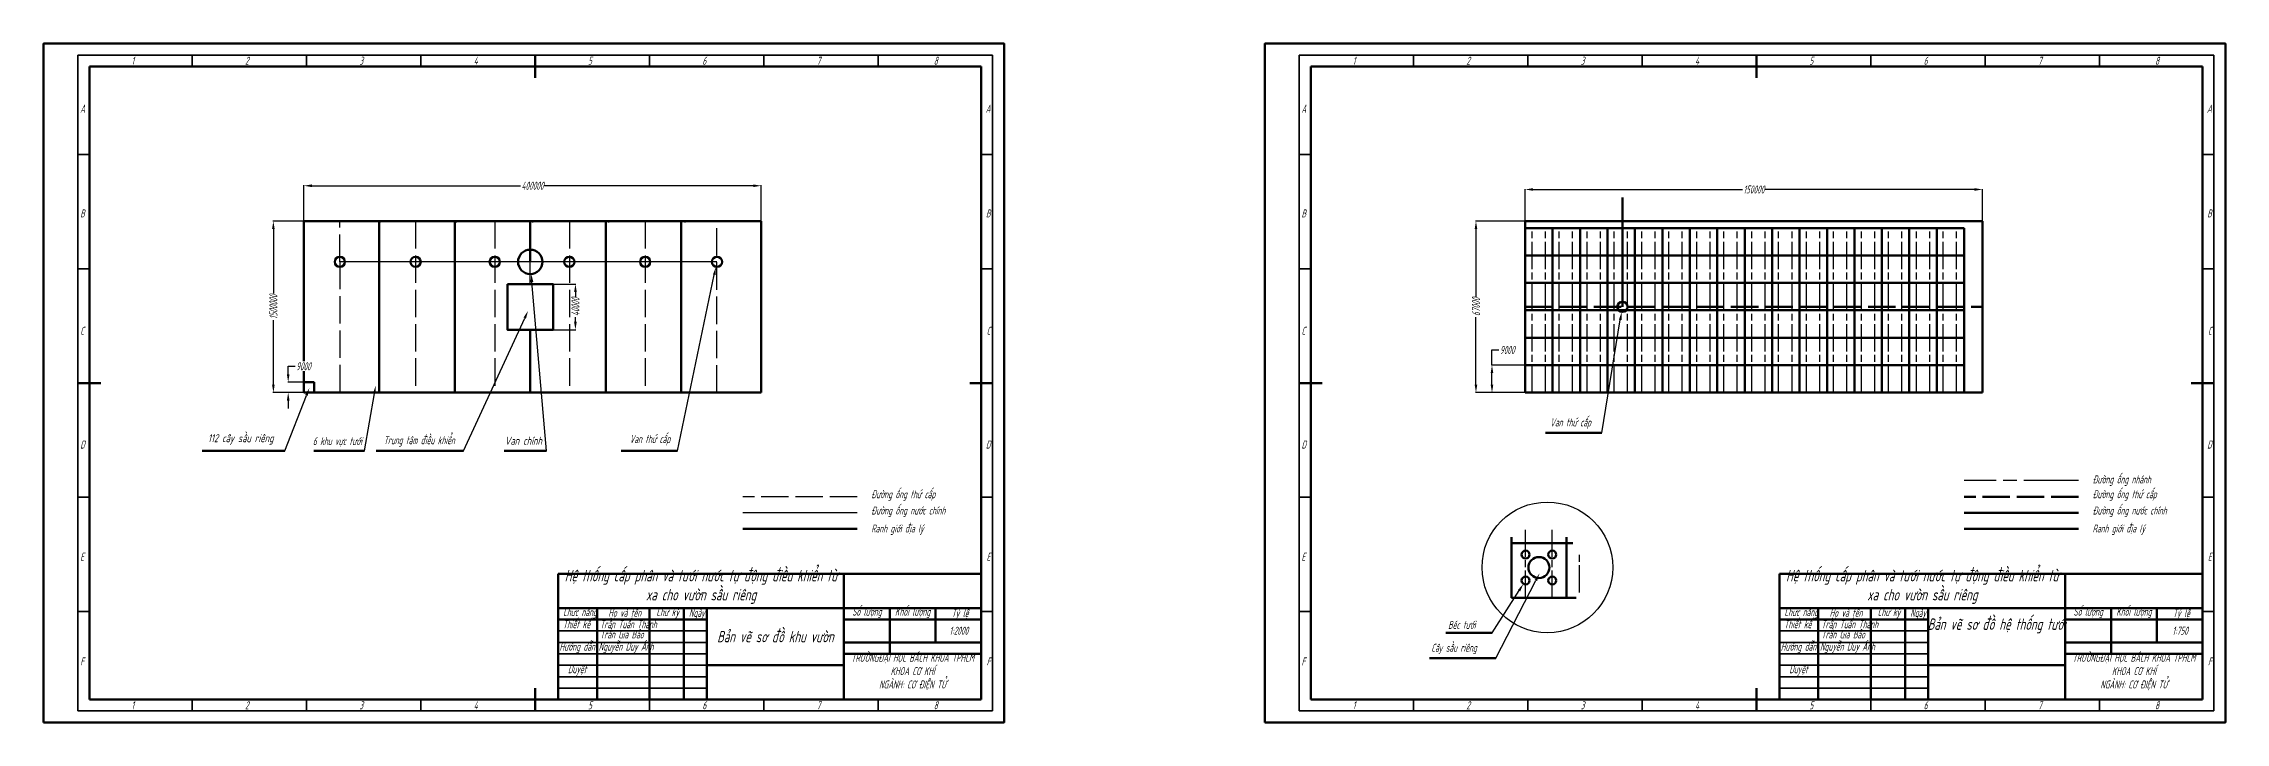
# Model space of a CAD drawing. Header units: millimetres. Extents: x 0 to 1982, y 0 to 297.
# Drawn here: x 0 to 954, y 0 to 297 of the extents above; entities that cross this region are included whole.
import ezdxf

# ---------------------------------------------------------------- set-up
doc = ezdxf.new("R2010")
doc.units = ezdxf.units.MM
doc.linetypes.add('ACAD_ISO02W100', pattern=[15, 12, -3])
doc.linetypes.add('ACAD_ISO08W100', pattern=[36, 24, -3, 6, -3])
for name, color, linetype, lineweight in [('AM_0', 7, 'Continuous', 50), ('AM_4', 3, 'Continuous', 25), ('AM_5', 3, 'Continuous', 25), ('Khung_dam', 180, 'Continuous', 70), ('Khung_nhat', 150, 'Continuous', 35), ('Net chu', 10, 'Continuous', 25), ('Net dam', 7, 'Continuous', 50), ('Net dut', 80, 'ACAD_ISO02W100', 25), ('Net manh', 50, 'Continuous', 25), ('Net tam', 160, 'ACAD_ISO08W100', 25)]:
    doc.layers.add(name, color=color, linetype=linetype, lineweight=lineweight)
doc.styles.add('TCVN', font='tcvn+7284-2003r.ttf', dxfattribs={"width": 0.714286, "oblique": 15, "height": 5})
doc.styles.add('TCVN_3.5', font='tcvn+7284-2003r.ttf', dxfattribs={"width": 0.571429, "oblique": 15, "height": 3.5})
doc.dimstyles.get("Standard").update_dxf_attribs({"dimtxt": 3.5, "dimasz": 3.5, "dimexe": 0.18, "dimexo": 0.0625, "dimgap": 0.09, "dimtad": 0, "dimtoh": 1, "dimdec": 4, "dimzin": 0, "dimdsep": 46, "dimtxsty": 'TCVN_3.5', "dimcen": -3, "dimclrd": 3, "dimclre": 3, "dimclrt": 1, "dimadec": 0, "dimazin": 0, "dimtfac": 1, "dimtdec": 4, "dimtofl": 0, "dimtmove": 0, "dimatfit": 3, "dimfxl": 1, "dimtfill": 1, "dimtolj": 1, "dimtzin": 0, "dimlwd": 25, "dimlwe": 25, "dimarcsym": 1})

# ---------------------------------------------------------------- blocks, each defined once
blk = doc.blocks.new('khungten')
at = {"layer": 'Khung_dam'}
for p, q in [((-185, 0), (-185, 55)), ((-185, 55), (0, 55)), ((-60, 0), (-60, 55)), ((-185, 40), (0, 40)), ((-168, 0), (-168, 40)), ((-145, 0), (-145, 40)), ((-130, 0), (-130, 40)), ((-120, 0), (-120, 40)), ((-40, 20), (-40, 40)), ((-20, 25), (-20, 40)), ((-185, 35), (-120, 35)), ((-60, 35), (0, 35)), ((-60, 25), (0, 25)), ((-60, 20), (0, 20)), ((-120, 15), (-60, 15))]:
    blk.add_line(p, q, dxfattribs=at)
at = {"layer": 'Khung_nhat'}
for p, q in [((-185, 30), (-120, 30)), ((-185, 25), (-120, 25)), ((-185, 20), (-120, 20)), ((-185, 15), (-120, 15)), ((-185, 10), (-120, 10)), ((-185, 5), (-120, 5))]:
    blk.add_line(p, q, dxfattribs=at)
blk = doc.blocks.new('*D3')
at = {"layer": 'Defpoints', "color": 0, "transparency": 16777216}
for p in [(313.79, 234.81), (113.79, 219.31), (313.79, 219.31)]:
    blk.add_point(p, dxfattribs=at)
at = {"layer": 'Net dam', "color": 3, "linetype": 'Continuous', "lineweight": 25, "transparency": 16777216}
for p, q in [((113.79, 219.37), (113.79, 234.99)), ((117.29, 234.81), (209.14, 234.81)), ((310.29, 234.81), (218.45, 234.81)), ((313.79, 219.37), (313.79, 234.99))]:
    blk.add_line(p, q, dxfattribs=at)
at = {"layer": 'Net dam', "color": 3, "transparency": 16777216}
for points in [[(117.29, 235.39), (117.29, 234.23), (113.79, 234.81)], [(310.29, 235.39), (310.29, 234.23), (313.79, 234.81)]]:
    blk.add_solid(points, dxfattribs=at)
at = {"layer": 'Net dam', "color": 1, "transparency": 16777216, "insert": (213.79, 234.81), "char_height": 3.5, "attachment_point": 5, "style": 'TCVN_3.5', "bg_fill": 3, "box_fill_scale": 1.1, "bg_fill_color": 256, "bg_fill_true_color": 13158600, "bg_fill_transparency": 0}
blk.add_mtext('\\A1;400000', dxfattribs=at)
blk = doc.blocks.new('*D6')
at = {"layer": 'Defpoints', "color": 0, "transparency": 16777216}
for p in [(106.95, 148.81), (113.79, 148.81), (113.79, 144.31)]:
    blk.add_point(p, dxfattribs=at)
at = {"layer": 'Net dam', "color": 3, "linetype": 'Continuous', "lineweight": 25, "transparency": 16777216}
for p, q in [((106.95, 152.31), (106.95, 155.81)), ((106.95, 155.81), (110.45, 155.81)), ((113.73, 148.81), (106.77, 148.81)), ((113.73, 144.31), (106.77, 144.31)), ((106.95, 140.81), (106.95, 137.31))]:
    blk.add_line(p, q, dxfattribs=at)
at = {"layer": 'Net dam', "color": 3, "transparency": 16777216}
for points in [[(106.37, 152.31), (107.53, 152.31), (106.95, 148.81)], [(106.37, 140.81), (107.53, 140.81), (106.95, 144.31)]]:
    blk.add_solid(points, dxfattribs=at)
at = {"layer": 'Net dam', "color": 1, "transparency": 16777216, "insert": (113.61, 155.81), "char_height": 3.5, "attachment_point": 5, "style": 'TCVN_3.5', "bg_fill": 3, "box_fill_scale": 1.1, "bg_fill_color": 256, "bg_fill_true_color": 13158600, "bg_fill_transparency": 0}
blk.add_mtext('\\A1;9000', dxfattribs=at)
blk = doc.blocks.new('*D7')
at = {"layer": 'Defpoints', "color": 0, "transparency": 16777216}
for p in [(113.79, 219.31), (100.47, 144.31), (113.79, 144.31)]:
    blk.add_point(p, dxfattribs=at)
at = {"layer": 'Net dam', "color": 3, "linetype": 'Continuous', "lineweight": 25, "transparency": 16777216}
for p, q in [((113.73, 219.31), (100.29, 219.31)), ((100.47, 215.81), (100.47, 186.87)), ((100.47, 147.81), (100.47, 176.75)), ((113.73, 144.31), (100.29, 144.31))]:
    blk.add_line(p, q, dxfattribs=at)
at = {"layer": 'Net dam', "color": 3, "transparency": 16777216}
for points in [[(99.89, 215.81), (101.05, 215.81), (100.47, 219.31)], [(99.89, 147.81), (101.05, 147.81), (100.47, 144.31)]]:
    blk.add_solid(points, dxfattribs=at)
at = {"layer": 'Net dam', "color": 1, "transparency": 16777216, "insert": (100.47, 181.81), "char_height": 3.5, "attachment_point": 5, "rotation": 90, "style": 'TCVN_3.5', "bg_fill": 3, "box_fill_scale": 1.1, "bg_fill_color": 256, "bg_fill_true_color": 13158600, "bg_fill_transparency": 0}
blk.add_mtext('\\A1;1500000', dxfattribs=at)
blk = doc.blocks.new('*D8')
at = {"layer": 'Defpoints', "color": 0, "transparency": 16777216}
for p in [(222.79, 191.81), (222.79, 171.81), (232.56, 171.81)]:
    blk.add_point(p, dxfattribs=at)
at = {"layer": 'Net manh', "color": 3, "linetype": 'Continuous', "lineweight": 25, "transparency": 16777216}
for p, q in [((222.86, 191.81), (232.74, 191.81)), ((232.56, 188.31), (232.56, 185.77)), ((222.86, 171.81), (232.74, 171.81)), ((232.56, 175.31), (232.56, 177.85))]:
    blk.add_line(p, q, dxfattribs=at)
at = {"layer": 'Net manh', "color": 3, "transparency": 16777216}
for points in [[(231.97, 188.31), (233.14, 188.31), (232.56, 191.81)], [(231.97, 175.31), (233.14, 175.31), (232.56, 171.81)]]:
    blk.add_solid(points, dxfattribs=at)
at = {"layer": 'Net manh', "color": 1, "transparency": 16777216, "insert": (232.56, 181.81), "char_height": 3.5, "attachment_point": 5, "rotation": 90, "style": 'TCVN_3.5', "bg_fill": 3, "box_fill_scale": 1.1, "bg_fill_color": 256, "bg_fill_true_color": 13158600, "bg_fill_transparency": 0}
blk.add_mtext('\\A1;40000', dxfattribs=at)
blk = doc.blocks.new('*D9')
at = {"layer": 'Defpoints', "color": 0, "transparency": 16777216}
for p in [(847.88, 233.17), (647.88, 219.31), (847.88, 219.31)]:
    blk.add_point(p, dxfattribs=at)
at = {"layer": 'Net manh', "color": 3, "linetype": 'Continuous', "lineweight": 25, "transparency": 16777216}
for p, q in [((647.88, 219.37), (647.88, 233.35)), ((651.38, 233.17), (743.53, 233.17)), ((844.38, 233.17), (752.24, 233.17)), ((847.88, 219.37), (847.88, 233.35))]:
    blk.add_line(p, q, dxfattribs=at)
at = {"layer": 'Net manh', "color": 3, "transparency": 16777216}
for points in [[(651.38, 233.75), (651.38, 232.59), (647.88, 233.17)], [(844.38, 233.75), (844.38, 232.59), (847.88, 233.17)]]:
    blk.add_solid(points, dxfattribs=at)
at = {"layer": 'Net manh', "color": 1, "transparency": 16777216, "insert": (747.88, 233.17), "char_height": 3.5, "attachment_point": 5, "style": 'TCVN_3.5', "bg_fill": 3, "box_fill_scale": 1.1, "bg_fill_color": 256, "bg_fill_true_color": 13158600, "bg_fill_transparency": 0}
blk.add_mtext('\\A1;150000', dxfattribs=at)
blk = doc.blocks.new('*D10')
at = {"layer": 'Defpoints', "color": 0, "transparency": 16777216}
for p in [(647.88, 219.31), (626.38, 144.31), (647.88, 144.31)]:
    blk.add_point(p, dxfattribs=at)
at = {"layer": 'Net manh', "color": 3, "linetype": 'Continuous', "lineweight": 25, "transparency": 16777216}
for p, q in [((647.82, 219.31), (626.2, 219.31)), ((626.38, 215.81), (626.38, 185.67)), ((626.38, 147.81), (626.38, 177.95)), ((647.82, 144.31), (626.2, 144.31))]:
    blk.add_line(p, q, dxfattribs=at)
at = {"layer": 'Net manh', "color": 3, "transparency": 16777216}
for points in [[(625.8, 215.81), (626.96, 215.81), (626.38, 219.31)], [(625.8, 147.81), (626.96, 147.81), (626.38, 144.31)]]:
    blk.add_solid(points, dxfattribs=at)
at = {"layer": 'Net manh', "color": 1, "transparency": 16777216, "insert": (626.38, 181.81), "char_height": 3.5, "attachment_point": 5, "rotation": 90, "style": 'TCVN_3.5', "bg_fill": 3, "box_fill_scale": 1.1, "bg_fill_color": 256, "bg_fill_true_color": 13158600, "bg_fill_transparency": 0}
blk.add_mtext('\\A1;67000', dxfattribs=at)
blk = doc.blocks.new('*D11')
at = {"layer": 'Defpoints', "color": 0, "transparency": 16777216}
for p in [(633.38, 144.31), (647.88, 144.31)]:
    blk.add_point(p, dxfattribs=at)
at = {"layer": 'Net tam', "color": 3, "linetype": 'Continuous', "lineweight": 25, "transparency": 16777216}
for p, q in [((633.38, 156.31), (633.38, 162.97)), ((633.38, 162.97), (636.88, 162.97)), ((647.82, 156.31), (633.2, 156.31)), ((633.38, 147.81), (633.38, 152.81)), ((647.82, 144.31), (633.2, 144.31))]:
    blk.add_line(p, q, dxfattribs=at)
at = {"layer": 'Net tam', "color": 3, "transparency": 16777216}
for points in [[(632.79, 152.81), (633.96, 152.81), (633.38, 156.31)], [(632.79, 147.81), (633.96, 147.81), (633.38, 144.31)]]:
    blk.add_solid(points, dxfattribs=at)
at = {"layer": 'Net tam', "color": 1, "transparency": 16777216, "insert": (640.03, 162.97), "char_height": 3.5, "attachment_point": 5, "style": 'TCVN_3.5', "bg_fill": 3, "box_fill_scale": 1.1, "bg_fill_color": 256, "bg_fill_true_color": 13158600, "bg_fill_transparency": 0}
blk.add_mtext('\\A1;9000', dxfattribs=at)
at = {"layer": 'Defpoints', "color": 0, "transparency": 16777216}
blk.add_point((647.88, 156.31), dxfattribs=at)

msp = doc.modelspace()

# ---------------------------------------------------------------- linework, layer by layer
at = {"layer": 'AM_0'}
for centre, radius in [((648.05891, 73.44082), 1.72899), ((653.90138, 67.76459), 4.59111), ((659.74384, 73.44082), 1.72899), ((648.05891, 62.08836), 1.72899), ((659.74384, 62.08836), 1.72899)]:
    msp.add_circle(centre, radius, dxfattribs=at)
at = {"layer": 'AM_4'}
msp.add_circle((657.61064, 67.81703), 28.59753, dxfattribs=at)
at = {"layer": 'AM_5'}
for p, q in [((277.17341, 118.82123), (293.29322, 195.89437)), ((183.6141, 118.82123), (210.39674, 176.91176)), ((681.3852, 126.70674), (689.49653, 176.14984)), ((140.34031, 118.82123), (144.62818, 143.9444)), ((633.40029, 39.17981), (645.2406, 57.68389)), ((635.09027, 28.10511), (652.57778, 62.08213))]:
    msp.add_line(p, q, dxfattribs=at)
at = {"layer": 'AM_5', "linetype": 'Continuous'}
for points in [[(214.12912, 192.76157), (212.96672, 192.66192), (213.24897, 196.19896)], [(293.86419, 195.77495), (292.72224, 196.01379), (294.00974, 199.32025)], [(210.92648, 176.66753), (209.867, 177.156), (211.86216, 180.09021)], [(690.07217, 176.0554), (688.92089, 176.24427), (690.06314, 179.60367)], [(145.2032, 143.84626), (144.05317, 144.04254), (145.21703, 147.39451)], [(645.73195, 57.36948), (644.74924, 57.99829), (647.12702, 60.632)], [(653.09644, 61.81518), (652.05911, 62.34908), (654.17948, 65.19413)]]:
    msp.add_trace(points, dxfattribs=at)
at = {"layer": 'Khung_dam'}
for p, q in [((410, 287), (20, 287)), ((20, 287), (20, 10)), ((215, 282), (215, 292)), ((410, 10), (410, 287)), ((944.0904, 287), (554.0904, 287)), ((554.0904, 287), (554.0904, 10)), ((749.0904, 282), (749.0904, 292)), ((944.0904, 10), (944.0904, 287)), ((15, 148.5), (25, 148.5)), ((415, 148.5), (405, 148.5)), ((549.0904, 148.5), (559.0904, 148.5)), ((949.0904, 148.5), (939.0904, 148.5)), ((20, 10), (410, 10)), ((215, 15), (215, 5)), ((554.0904, 10), (944.0904, 10)), ((749.0904, 15), (749.0904, 5))]:
    msp.add_line(p, q, dxfattribs=at)
for points in [[(0, 0), (420, 0), (420, 297), (0, 297)], [(534.0904, 0), (954.0904, 0), (954.0904, 297), (534.0904, 297)]]:
    msp.add_lwpolyline(points, close=True, dxfattribs=at)
at = {"layer": 'Khung_nhat'}
for p, q in [((15, 292), (15, 5)), ((415, 292), (15, 292)), ((65, 287), (65, 292)), ((115, 287), (115, 292)), ((165, 287), (165, 292)), ((265, 287), (265, 292)), ((315, 287), (315, 292)), ((365, 287), (365, 292)), ((415, 5), (415, 292)), ((949.0904, 292), (549.0904, 292)), ((549.0904, 292), (549.0904, 5)), ((599.0904, 287), (599.0904, 292)), ((649.0904, 287), (649.0904, 292)), ((699.0904, 287), (699.0904, 292)), ((799.0904, 287), (799.0904, 292)), ((849.0904, 287), (849.0904, 292)), ((899.0904, 287), (899.0904, 292)), ((949.0904, 5), (949.0904, 292)), ((15, 248.5), (20, 248.5)), ((415, 248.5), (410, 248.5)), ((549.0904, 248.5), (554.0904, 248.5)), ((949.0904, 248.5), (944.0904, 248.5)), ((15, 198.5), (20, 198.5)), ((415, 198.5), (410, 198.5)), ((549.0904, 198.5), (554.0904, 198.5)), ((949.0904, 198.5), (944.0904, 198.5)), ((15, 98.5), (20, 98.5)), ((415, 98.5), (410, 98.5)), ((549.0904, 98.5), (554.0904, 98.5)), ((949.0904, 98.5), (944.0904, 98.5)), ((15, 48.5), (20, 48.5)), ((415, 48.5), (410, 48.5)), ((549.0904, 48.5), (554.0904, 48.5)), ((949.0904, 48.5), (944.0904, 48.5)), ((65, 10), (65, 5)), ((115, 10), (115, 5)), ((165, 10), (165, 5)), ((265, 10), (265, 5)), ((315, 10), (315, 5)), ((365, 10), (365, 5)), ((599.0904, 10), (599.0904, 5)), ((649.0904, 10), (649.0904, 5)), ((699.0904, 10), (699.0904, 5)), ((799.0904, 10), (799.0904, 5)), ((849.0904, 10), (849.0904, 5)), ((899.0904, 10), (899.0904, 5)), ((15, 5), (415, 5)), ((549.0904, 5), (949.0904, 5))]:
    msp.add_line(p, q, dxfattribs=at)
at = {"layer": 'Net dam'}
for p, q in [((113.79402, 144.30726), (113.79402, 219.30726)), ((113.79402, 219.30726), (313.79402, 219.30726)), ((146.79402, 144.30726), (146.79402, 219.30726)), ((179.79402, 144.30726), (179.79402, 219.30726)), ((212.79402, 201.50599), (212.79402, 219.30726)), ((245.79402, 144.30726), (245.79402, 219.30726)), ((278.79402, 144.30726), (278.79402, 219.30726)), ((313.79402, 219.30726), (313.79402, 144.30726)), ((647.88442, 144.30726), (647.88442, 219.30726)), ((671.88442, 216.30726), (647.88442, 216.30726)), ((659.88442, 144.30726), (659.88442, 216.30726)), ((671.88442, 144.30726), (671.88442, 216.30726)), ((847.88442, 219.30726), (847.88442, 144.30726)), ((671.88442, 204.30726), (647.88442, 204.30726)), ((695.88442, 204.30726), (671.88442, 204.30726)), ((719.88442, 204.30726), (695.88442, 204.30726)), ((743.88442, 204.30726), (719.88442, 204.30726)), ((767.88442, 204.30726), (743.88442, 204.30726)), ((791.88442, 204.30726), (767.88442, 204.30726)), ((815.88442, 204.30726), (791.88442, 204.30726)), ((839.88442, 204.30726), (815.88442, 204.30726)), ((671.88442, 192.30726), (647.88442, 192.30726)), ((695.88442, 192.30726), (671.88442, 192.30726)), ((719.88442, 192.30726), (695.88442, 192.30726)), ((743.88442, 192.30726), (719.88442, 192.30726)), ((767.88442, 192.30726), (743.88442, 192.30726)), ((791.88442, 192.30726), (767.88442, 192.30726)), ((815.88442, 192.30726), (791.88442, 192.30726)), ((839.88442, 192.30726), (815.88442, 192.30726)), ((212.79402, 144.30726), (212.79402, 171.80726)), ((839.88442, 180.30726), (647.88442, 180.30726)), ((671.88442, 168.30726), (647.88442, 168.30726)), ((695.88442, 168.30726), (671.88442, 168.30726)), ((719.88442, 168.30726), (695.88442, 168.30726)), ((743.88442, 168.30726), (719.88442, 168.30726)), ((767.88442, 168.30726), (743.88442, 168.30726)), ((791.88442, 168.30726), (767.88442, 168.30726)), ((815.88442, 168.30726), (791.88442, 168.30726)), ((839.88442, 168.30726), (815.88442, 168.30726)), ((671.88442, 156.30726), (647.88442, 156.30726)), ((695.88442, 156.30726), (671.88442, 156.30726)), ((719.88442, 156.30726), (695.88442, 156.30726)), ((743.88442, 156.30726), (719.88442, 156.30726)), ((767.88442, 156.30726), (743.88442, 156.30726)), ((791.88442, 156.30726), (767.88442, 156.30726)), ((815.88442, 156.30726), (791.88442, 156.30726)), ((839.88442, 156.30726), (815.88442, 156.30726)), ((118.29402, 148.80726), (113.79402, 148.80726)), ((313.79402, 144.30726), (113.79402, 144.30726)), ((118.29402, 144.30726), (118.29402, 148.80726)), ((847.88442, 144.30726), (647.88442, 144.30726)), ((656.77999, 126.70674), (681.3852, 126.70674)), ((69.28265, 118.82123), (105.45314, 118.82123)), ((118.22094, 118.82123), (140.34031, 118.82123)), ((145.42154, 118.82123), (183.6141, 118.82123)), ((201.46219, 118.82123), (219.88227, 118.82123)), ((252.54098, 118.82123), (277.17341, 118.82123)), ((355.80221, 84.67724), (305.80221, 84.67724)), ((641.90138, 54.43279), (641.90138, 81.09639)), ((668.68707, 78.43279), (641.90138, 78.43279)), ((665.90138, 54.43279), (665.90138, 81.04438)), ((889.90552, 84.67724), (839.90552, 84.67724)), ((670.25014, 54.43279), (641.90138, 54.43279)), ((613.14822, 39.17981), (633.40029, 39.17981)), ((606.0877, 28.10511), (635.09027, 28.10511))]:
    msp.add_line(p, q, dxfattribs=at)
msp.add_lwpolyline([(202.79402, 191.80726), (222.79402, 191.80726), (222.79402, 171.80726), (202.79402, 171.80726)], close=True, dxfattribs=at)
for centre in [(129.54402, 201.50599), (162.67258, 201.50599), (197.26828, 201.50599), (229.89606, 201.50599), (263.07221, 201.50599), (294.46688, 201.50599), (690.42465, 181.80726)]:
    msp.add_circle(centre, 2.23304, dxfattribs=at)
at = {"layer": 'Net dut'}
for p, q in [((129.54402, 201.50599), (129.54402, 144.30726)), ((355.80221, 98.74461), (305.80221, 98.74461))]:
    msp.add_line(p, q, dxfattribs=at)
at = {"layer": 'Net dut', "lineweight": 50}
msp.add_line((889.90552, 98.74461), (839.90552, 98.74461), dxfattribs=at)
at = {"layer": 'Net manh'}
for p, q in [((294.46688, 201.50599), (129.54402, 201.50599)), ((212.79402, 191.80726), (212.79402, 201.50599)), ((355.80221, 91.71093), (305.80221, 91.71093))]:
    msp.add_line(p, q, dxfattribs=at)
at = {"layer": 'Net manh', "lineweight": 50}
msp.add_line((889.90552, 91.71093), (839.90552, 91.71093), dxfattribs=at)
at = {"layer": 'Net tam'}
msp.add_line((889.90552, 105.77829), (839.90552, 105.77829), dxfattribs=at)
at = {"layer": 'Net tam', "ltscale": 0.5}
for p, q in [((648.05891, 54.43279), (648.05891, 84.26612)), ((659.74384, 54.43279), (659.74384, 84.24508)), ((671.6077, 56.79567), (671.6077, 74.03779))]:
    msp.add_line(p, q, dxfattribs=at)

# ---------------------------------------------------------------- block references
at = {"layer": 'Net tam'}
for p in [(410, 10), (944.0904, 10)]:
    msp.add_blockref('khungten', p, dxfattribs=at)

# ---------------------------------------------------------------- texts
at = {"layer": 'Net chu'}
for s, width, gutter_width, heights, insert, char_height, attachment_point, style in [('1', 4.0224231, 17.5, [0], (38.37661, 291.26085), 3.5, 1, 'TCVN_3.5'), ('2', 4.0224231, 17.5, [0], (88.06859, 291.26085), 3.5, 1, 'TCVN_3.5'), ('3', 4.0224231, 17.5, [0], (138.06859, 291.26085), 3.5, 1, 'TCVN_3.5'), ('4', 4.0224231, 17.5, [0], (188.06859, 291.26085), 3.5, 1, 'TCVN_3.5'), ('5', 4.0224231, 17.5, [0], (238.06859, 291.26085), 3.5, 1, 'TCVN_3.5'), ('6', 4.0224231, 17.5, [0], (288.06859, 291.26085), 3.5, 1, 'TCVN_3.5'), ('7', 4.0224231, 17.5, [0], (338.06859, 291.26085), 3.5, 1, 'TCVN_3.5'), ('8', 4.0224231, 17.5, [0], (389.25052, 291.26085), 3.5, 1, 'TCVN_3.5'), ('1', 4.0224231, 17.5, [0], (572.46701, 291.26085), 3.5, 1, 'TCVN_3.5'), ('2', 4.0224231, 17.5, [0], (622.15899, 291.26085), 3.5, 1, 'TCVN_3.5'), ('3', 4.0224231, 17.5, [0], (672.15899, 291.26085), 3.5, 1, 'TCVN_3.5'), ('4', 4.0224231, 17.5, [0], (722.15899, 291.26085), 3.5, 1, 'TCVN_3.5'), ('5', 4.0224231, 17.5, [0], (772.15899, 291.26085), 3.5, 1, 'TCVN_3.5'), ('6', 4.0224231, 17.5, [0], (822.15899, 291.26085), 3.5, 1, 'TCVN_3.5'), ('7', 4.0224231, 17.5, [0], (872.15899, 291.26085), 3.5, 1, 'TCVN_3.5'), ('8', 4.0224231, 17.5, [0], (923.34092, 291.26085), 3.5, 1, 'TCVN_3.5'), ('A', 4.0224231, 17.5, [0], (15.97758, 270.26511), 3.5, 1, 'TCVN_3.5'), ('A', 4.0224231, 17.5, [0], (414.02242, 270.26511), 3.5, 3, 'TCVN_3.5'), ('A', 4.0224231, 17.5, [0], (550.06797, 270.26511), 3.5, 1, 'TCVN_3.5'), ('A', 4.0224231, 17.5, [0], (948.11282, 270.26511), 3.5, 3, 'TCVN_3.5'), ('B', 4.0224231, 17.5, [0], (15.97758, 224.43999), 3.5, 1, 'TCVN_3.5'), ('B', 4.0224231, 17.5, [0], (414.02242, 224.43999), 3.5, 3, 'TCVN_3.5'), ('B', 4.0224231, 17.5, [0], (550.06797, 224.43999), 3.5, 1, 'TCVN_3.5'), ('B', 4.0224231, 17.5, [0], (948.11282, 224.43999), 3.5, 3, 'TCVN_3.5'), ('C', 4.0224231, 17.5, [0], (15.97758, 173.09763), 3.5, 1, 'TCVN_3.5'), ('C', 4.0224231, 17.5, [0], (414.02242, 173.09763), 3.5, 3, 'TCVN_3.5'), ('C', 4.0224231, 17.5, [0], (550.06797, 173.09763), 3.5, 1, 'TCVN_3.5'), ('C', 4.0224231, 17.5, [0], (948.11282, 173.09763), 3.5, 3, 'TCVN_3.5'), ('D', 4.0224231, 17.5, [0], (15.97758, 123.32154), 3.5, 1, 'TCVN_3.5'), ('D', 4.0224231, 17.5, [0], (414.02242, 123.32154), 3.5, 3, 'TCVN_3.5'), ('D', 4.0224231, 17.5, [0], (550.06797, 123.32154), 3.5, 1, 'TCVN_3.5'), ('D', 4.0224231, 17.5, [0], (948.11282, 123.32154), 3.5, 3, 'TCVN_3.5'), ('Đường ống nhánh', 31.6333535, 17.5, [0], (895.99395, 108.06085), 3.5, 1, 'TCVN_3.5'), ('Đường ống thứ cấp', 31.6333535, 17.5, [0], (361.89065, 101.57437), 3.5, 1, 'TCVN_3.5'), ('Đường ống nước chính', 33.2338771, 17.5, [0], (361.89065, 94.44931), 3.5, 1, 'TCVN_3.5'), ('Đường ống thứ cấp', 31.6333535, 17.5, [0], (895.99395, 101.57437), 3.5, 1, 'TCVN_3.5'), ('Đường ống nước chính', 33.2338771, 17.5, [0], (895.99395, 94.44931), 3.5, 1, 'TCVN_3.5'), ('Ranh giới địa lý', 25.3737228, 17.5, [0], (361.89065, 86.5902), 3.5, 1, 'TCVN_3.5'), ('Ranh giới địa lý', 25.3737228, 17.5, [0], (895.99395, 86.5902), 3.5, 1, 'TCVN_3.5'), ('E', 4.0224231, 17.5, [0], (15.97758, 74.26824), 3.5, 1, 'TCVN_3.5'), ('\\pxqc;Hệ thống cấp phân và tưới nước tự động điều khiển từ xa cho vườn sầu riêng', 125, 17.5, [0], (225, 66.71356), 5, 1, 'TCVN'), ('E', 4.0224231, 17.5, [0], (414.02242, 74.26824), 3.5, 3, 'TCVN_3.5'), ('E', 4.0224231, 17.5, [0], (550.06797, 74.26824), 3.5, 1, 'TCVN_3.5'), ('\\pxqc;Hệ thống cấp phân và tưới nước tự động điều khiển từ xa cho vườn sầu riêng', 125, 17.5, [0], (759.0904, 66.71356), 5, 1, 'TCVN'), ('E', 4.0224231, 17.5, [0], (948.11282, 74.26824), 3.5, 3, 'TCVN_3.5'), ('Chức năng', 17, 17.5, [0], (227.12736, 50), 3.5, 1, 'TCVN_3.5'), ('Họ và tên', 17, 17.5, [0], (246.93226, 49.69932), 3.5, 1, 'TCVN_3.5'), ('\\pxqc;Chữ ký', 17, 17.5, [0], (264.38225, 50), 3.5, 1, 'TCVN_3.5'), ('\\pxqc;Ngày', 17, 17.5, [0], (277.12062, 49.65066), 3.5, 1, 'TCVN_3.5'), ('\\pxqc;Số lượng ', 20, 17.5, [0], (350, 50.1963), 3.5, 1, 'TCVN_3.5'), ('\\pxqc;Khối lượng', 20, 17.5, [0], (370.01092, 50.1963), 3.5, 1, 'TCVN_3.5'), ('\\pxqc;Tỷ lệ', 20, 17.5, [0], (390.77639, 49.60671), 3.5, 1, 'TCVN_3.5'), ('Chức năng', 17, 17.5, [0], (761.21775, 50), 3.5, 1, 'TCVN_3.5'), ('Họ và tên', 17, 17.5, [0], (781.02266, 49.69932), 3.5, 1, 'TCVN_3.5'), ('\\pxqc;Chữ ký', 17, 17.5, [0], (798.47264, 50), 3.5, 1, 'TCVN_3.5'), ('\\pxqc;Ngày', 17, 17.5, [0], (811.21102, 49.65066), 3.5, 1, 'TCVN_3.5'), ('\\pxqc;Số lượng ', 20, 17.5, [0], (884.0904, 50.1963), 3.5, 1, 'TCVN_3.5'), ('\\pxqc;Khối lượng', 20, 17.5, [0], (904.10132, 50.1963), 3.5, 1, 'TCVN_3.5'), ('\\pxqc;Tỷ lệ', 20, 17.5, [0], (924.86679, 49.60671), 3.5, 1, 'TCVN_3.5'), ('Thiết kế', 17, 17.5, [7.28112], (227.02863, 44.69032), 3.5, 1, 'TCVN_3.5'), ('Trần Tuấn Thành', 46.4200482, 17.5, [7.28112], (243.30438, 44.69032), 3.5, 1, 'TCVN_3.5'), ('Trần Gia Bảo', 46.4200482, 17.5, [7.28112], (243.30438, 40.24941), 3.5, 1, 'TCVN_3.5'), ('\\pxqc;{\\fTCVN 7284|b1|i0|c0|p34;Bản vẽ sơ đồ khu vườn}', 60, 25, [0], (290, 40.05025), 5, 1, 'TCVN'), ('Thiết kế', 17, 17.5, [7.28112], (761.11903, 44.69032), 3.5, 1, 'TCVN_3.5'), ('Trần Tuấn Thành', 46.4200482, 17.5, [7.28112], (777.39477, 44.69032), 3.5, 1, 'TCVN_3.5'), ('Trần Gia Bảo', 46.4200482, 17.5, [7.28112], (777.39477, 40.24941), 3.5, 1, 'TCVN_3.5'), ('\\pxqc;{\\fTCVN 7284|b1|i0|c0|p34;Bản vẽ sơ đồ hệ thống tưới}', 60, 25, [0], (824.0904, 45.47636), 5, 1, 'TCVN'), ('\\pxqc;Hướng dẫn', 17, 17.5, [7.28112], (224.81473, 34.89662), 3.5, 1, 'TCVN_3.5'), ('Nguyễn Duy Ánh', 46.4200482, 17.5, [7.28112], (242.71865, 34.92065), 3.5, 1, 'TCVN_3.5'), ('\\pxqc;TRƯỜNG{\\fTCVN 7284|b1|i0|c0|p34;ĐẠI HỌC BÁCH KHOA TPHCM\\PKHOA CƠ KHÍ\\PNGÀNH: CƠ ĐIỆN TỬ}', 60, 17.5, [0], (350, 30), 3.5, 1, 'TCVN_3.5'), ('\\pxqc;Hướng dẫn', 17, 17.5, [7.28112], (758.90513, 34.89662), 3.5, 1, 'TCVN_3.5'), ('Nguyễn Duy Ánh', 46.4200482, 17.5, [7.28112], (776.80904, 34.92065), 3.5, 1, 'TCVN_3.5'), ('\\pxqc;TRƯỜNG{\\fTCVN 7284|b1|i0|c0|p34;ĐẠI HỌC BÁCH KHOA TPHCM\\PKHOA CƠ KHÍ\\PNGÀNH: CƠ ĐIỆN TỬ}', 60, 17.5, [0], (884.0904, 30), 3.5, 1, 'TCVN_3.5'), ('F', 4.0224231, 17.5, [0], (15.97758, 28.41366), 3.5, 1, 'TCVN_3.5'), ('\\pxqc;Duyệt', 17, 17.5, [7.28112], (224.81473, 25.01423), 3.5, 1, 'TCVN_3.5'), ('F', 4.0224231, 17.5, [0], (414.02242, 28.41366), 3.5, 3, 'TCVN_3.5'), ('F', 4.0224231, 17.5, [0], (550.06797, 28.41366), 3.5, 1, 'TCVN_3.5'), ('\\pxqc;Duyệt', 17, 17.5, [7.28112], (758.90513, 25.01423), 3.5, 1, 'TCVN_3.5'), ('F', 4.0224231, 17.5, [0], (948.11282, 28.41366), 3.5, 3, 'TCVN_3.5'), ('1', 4.0224231, 17.5, [0], (38.37661, 5.73915), 3.5, 7, 'TCVN_3.5'), ('2', 4.0224231, 17.5, [0], (88.06859, 5.73915), 3.5, 7, 'TCVN_3.5'), ('3', 4.0224231, 17.5, [0], (138.06859, 5.73915), 3.5, 7, 'TCVN_3.5'), ('4', 4.0224231, 17.5, [0], (188.06859, 5.73915), 3.5, 7, 'TCVN_3.5'), ('5', 4.0224231, 17.5, [0], (238.06859, 5.73915), 3.5, 7, 'TCVN_3.5'), ('6', 4.0224231, 17.5, [0], (288.06859, 5.73915), 3.5, 7, 'TCVN_3.5'), ('7', 4.0224231, 17.5, [0], (338.06859, 5.73915), 3.5, 7, 'TCVN_3.5'), ('8', 4.0224231, 17.5, [0], (389.25052, 5.73915), 3.5, 7, 'TCVN_3.5'), ('1', 4.0224231, 17.5, [0], (572.46701, 5.73915), 3.5, 7, 'TCVN_3.5'), ('2', 4.0224231, 17.5, [0], (622.15899, 5.73915), 3.5, 7, 'TCVN_3.5'), ('3', 4.0224231, 17.5, [0], (672.15899, 5.73915), 3.5, 7, 'TCVN_3.5'), ('4', 4.0224231, 17.5, [0], (722.15899, 5.73915), 3.5, 7, 'TCVN_3.5'), ('5', 4.0224231, 17.5, [0], (772.15899, 5.73915), 3.5, 7, 'TCVN_3.5'), ('6', 4.0224231, 17.5, [0], (822.15899, 5.73915), 3.5, 7, 'TCVN_3.5'), ('7', 4.0224231, 17.5, [0], (872.15899, 5.73915), 3.5, 7, 'TCVN_3.5'), ('8', 4.0224231, 17.5, [0], (923.34092, 5.73915), 3.5, 7, 'TCVN_3.5')]:
    msp.add_mtext_dynamic_manual_height_columns(s, width=width, gutter_width=gutter_width, heights=heights, dxfattribs=dict(at, insert=insert, char_height=char_height, attachment_point=attachment_point, style=style))
at = {"layer": 'Net chu', "color": 2, "char_height": 3.5, "attachment_point": 9, "style": 'TCVN_3.5'}
for s, insert in [('{\\C256;Van thứ cấp}', (676.66195, 128.45674)), ('{\\C256;Béc tưới}', (626.18547, 40.92981)), ('{\\C256;Cây sầu riêng}', (626.71448, 29.85511))]:
    msp.add_mtext(s, dxfattribs=dict(at, insert=insert))
at = {"layer": 'Net chu', "char_height": 3.5, "attachment_point": 1, "style": 'TCVN_3.5'}
for s, insert, width in [('{\\W0.7143;112 cây sầu riêng }', (71.83703, 126.10728), 45.9426533), ('{\\fTCVN 7284|b0|i0|c0|p34;6 khu vực tưới}', (117.72596, 124.80731), 31.6333535), ('{\\fTCVN 7284|b0|i0|c0|p34;Trung tâm điều khiển}', (148.69823, 125.22357), 31.6333535), ('{\\W0.7143;Van chính}', (201.74164, 124.98678), 31.6333535), ('Van thứ cấp', (256.23096, 125.76059), 31.6333535)]:
    msp.add_mtext(s, dxfattribs=dict(at, insert=insert, width=width))
at = {"layer": 'Net dam', "char_height": 3.5, "attachment_point": 1, "style": 'TCVN_3.5'}
for s, insert in [('\\pxqc;1:2000', (390.20481, 41.86212)), ('\\pxqc;1:750', (924.29521, 41.86212))]:
    msp.add_mtext_dynamic_manual_height_columns(s, width=20, gutter_width=17.5, heights=[0], dxfattribs=dict(at, insert=insert))

# ---------------------------------------------------------------- next in the draw order: dimensions: what is measured, and where the dimension line sits
at = {"layer": 'Net dam'}
dim = msp.add_linear_dim(base=(313.79402, 234.81129), p1=(113.79402, 219.30726), p2=(313.79402, 219.30726), text='400000', dimstyle='Standard', dxfattribs=at)
dim.commit()
dim.dimension.update_dxf_attribs({"geometry": '*D3', "text_midpoint": (213.79402, 234.81129), "dimtype": 160})
dim = msp.add_linear_dim(base=(106.94943, 148.80726), p1=(113.79402, 144.30726), p2=(113.79402, 148.80726), angle=90, text='9000', dimstyle='Standard', dxfattribs=at)
dim.commit()
dim.dimension.update_dxf_attribs({"geometry": '*D6', "text_midpoint": (113.60834, 155.80726)})
at = {"layer": 'Net manh'}
dim = msp.add_linear_dim(base=(847.88442, 233.16915), p1=(647.88442, 219.30726), p2=(847.88442, 219.30726), text='150000', dimstyle='Standard', dxfattribs=at)
dim.commit()
dim.dimension.update_dxf_attribs({"geometry": '*D9', "text_midpoint": (747.88442, 233.16915)})

# ---------------------------------------------------------------- next in the draw order: linework, layer by layer
at = {"layer": 'Net dam'}
for p, q in [((695.88442, 216.30726), (671.88442, 216.30726)), ((683.88442, 144.30726), (683.88442, 216.30726)), ((695.88442, 144.30726), (695.88442, 216.30726)), ((719.88442, 216.30726), (695.88442, 216.30726)), ((707.88442, 144.30726), (707.88442, 216.30726)), ((719.88442, 144.30726), (719.88442, 216.30726)), ((743.88442, 216.30726), (719.88442, 216.30726)), ((731.88442, 144.30726), (731.88442, 216.30726)), ((743.88442, 144.30726), (743.88442, 216.30726)), ((767.88442, 216.30726), (743.88442, 216.30726)), ((755.88442, 144.30726), (755.88442, 216.30726)), ((767.88442, 144.30726), (767.88442, 216.30726)), ((791.88442, 216.30726), (767.88442, 216.30726)), ((779.88442, 144.30726), (779.88442, 216.30726)), ((791.88442, 144.30726), (791.88442, 216.30726)), ((815.88442, 216.30726), (791.88442, 216.30726)), ((803.88442, 144.30726), (803.88442, 216.30726)), ((815.88442, 144.30726), (815.88442, 216.30726)), ((839.88442, 216.30726), (815.88442, 216.30726)), ((827.88442, 144.30726), (827.88442, 216.30726)), ((839.88442, 144.30726), (839.88442, 216.30726))]:
    msp.add_line(p, q, dxfattribs=at)
for p in [(147.12735, 219.30726), (147.12735, 219.30726), (180.46069, 219.30726), (180.46069, 219.30726), (213.79402, 219.30726), (213.79402, 219.30726), (247.12735, 219.30726), (247.12735, 219.30726), (280.46069, 219.30726), (280.46069, 219.30726)]:
    msp.add_point(p, dxfattribs=at)
at = {"layer": 'Net dut'}
for p, q in [((129.54402, 201.50599), (129.54402, 219.30726)), ((162.67258, 219.30726), (162.67258, 144.30726)), ((197.26828, 219.30726), (197.26828, 144.30726)), ((229.89606, 219.30726), (229.89606, 144.30726)), ((263.07221, 219.30726), (263.07221, 144.30726)), ((294.46688, 144.30726), (294.46688, 219.30726))]:
    msp.add_line(p, q, dxfattribs=at)
at = {"layer": 'Net manh', "lineweight": 50}
msp.add_line((690.42465, 229.68509), (690.42465, 181.80726), dxfattribs=at)
at = {"layer": 'Net tam', "ltscale": 0.5}
for p, q in [((656.80565, 144.30726), (656.80565, 216.30726)), ((662.73758, 144.30726), (662.73758, 216.30726)), ((668.58005, 144.30726), (668.58005, 216.30726)), ((674.96318, 144.30726), (674.96318, 216.30726)), ((680.80565, 144.30726), (680.80565, 216.30726)), ((686.73758, 144.30726), (686.73758, 216.30726)), ((692.58005, 144.30726), (692.58005, 216.30726)), ((698.96318, 144.30726), (698.96318, 216.30726)), ((704.80565, 144.30726), (704.80565, 216.30726)), ((710.73758, 144.30726), (710.73758, 216.30726)), ((716.58005, 144.30726), (716.58005, 216.30726)), ((722.96318, 144.30726), (722.96318, 216.30726)), ((728.80565, 144.30726), (728.80565, 216.30726)), ((734.73758, 144.30726), (734.73758, 216.30726)), ((740.58005, 144.30726), (740.58005, 216.30726)), ((746.96318, 144.30726), (746.96318, 216.30726)), ((752.80565, 144.30726), (752.80565, 216.30726)), ((758.73758, 144.30726), (758.73758, 216.30726)), ((764.58005, 144.30726), (764.58005, 216.30726)), ((770.96318, 144.30726), (770.96318, 216.30726)), ((776.80565, 144.30726), (776.80565, 216.30726)), ((782.73758, 144.30726), (782.73758, 216.30726)), ((788.58005, 144.30726), (788.58005, 216.30726)), ((794.96318, 144.30726), (794.96318, 216.30726)), ((800.80565, 144.30726), (800.80565, 216.30726)), ((806.73758, 144.30726), (806.73758, 216.30726)), ((812.58005, 144.30726), (812.58005, 216.30726)), ((818.96318, 144.30726), (818.96318, 216.30726)), ((824.80565, 144.30726), (824.80565, 216.30726)), ((830.73758, 144.30726), (830.73758, 216.30726)), ((836.58005, 144.30726), (836.58005, 216.30726))]:
    msp.add_line(p, q, dxfattribs=at)

# ---------------------------------------------------------------- next in the draw order: dimensions: what is measured, and where the dimension line sits
at = {"layer": 'Net dam'}
dim = msp.add_linear_dim(base=(100.46964, 144.30726), p1=(113.79402, 219.30726), p2=(113.79402, 144.30726), angle=90, text='1500000', dimstyle='Standard', dxfattribs=at)
dim.commit()
dim.dimension.update_dxf_attribs({"geometry": '*D7', "text_midpoint": (100.46964, 181.80726)})
at = {"layer": 'Net manh'}
dim = msp.add_linear_dim(base=(626.37919, 144.30726), p1=(647.88442, 219.30726), p2=(647.88442, 144.30726), angle=90, text='67000', dimstyle='Standard', dxfattribs=at)
dim.commit()
dim.dimension.update_dxf_attribs({"geometry": '*D10', "text_midpoint": (626.37919, 181.80726)})

# ---------------------------------------------------------------- next in the draw order: linework, layer by layer
at = {"layer": 'AM_5'}
msp.add_line((105.45314, 118.82123), (114.92678, 143.04911), dxfattribs=at)
at = {"layer": 'AM_5', "linetype": 'Continuous'}
msp.add_trace([(115.47006, 142.83668), (114.3835, 143.26155), (116.20138, 146.30877)], dxfattribs=at)
at = {"layer": 'Net dam'}
msp.add_line((647.88442, 219.30726), (847.88442, 219.30726), dxfattribs=at)
at = {"layer": 'Net dut', "lineweight": 50}
msp.add_line((647.88442, 181.80726), (847.88442, 181.80726), dxfattribs=at)
at = {"layer": 'Net tam', "ltscale": 0.5}
msp.add_line((650.96318, 144.30726), (650.96318, 216.30726), dxfattribs=at)

# ---------------------------------------------------------------- next in the draw order: dimensions: what is measured, and where the dimension line sits
at = {"layer": 'Net manh'}
dim = msp.add_linear_dim(base=(232.55742, 171.80726), p1=(222.79402, 191.80726), p2=(222.79402, 171.80726), angle=90, text='40000', dimstyle='Standard', override={"dimpost": ''}, dxfattribs=at)
dim.commit()
dim.dimension.update_dxf_attribs({"geometry": '*D8', "text_midpoint": (232.55742, 181.80726)})

# ---------------------------------------------------------------- next in the draw order: linework, layer by layer
at = {"layer": 'AM_5'}
msp.add_line((219.88227, 118.82123), (213.54792, 192.71175), dxfattribs=at)
at = {"layer": 'Net dam'}
msp.add_circle((212.79402, 201.50599), 5.3265, dxfattribs=at)

# ---------------------------------------------------------------- next in the draw order: dimensions: what is measured, and where the dimension line sits
at = {"layer": 'Net tam'}
dim = msp.add_linear_dim(base=(633.3751, 144.30726), p1=(647.88442, 156.30726), p2=(647.88442, 144.30726), angle=90, text='9000', dimstyle='Standard', dxfattribs=at)
dim.commit()
dim.dimension.update_dxf_attribs({"geometry": '*D11', "text_midpoint": (640.03401, 162.96617), "dimtype": 160})

doc.saveas('drawing.dxf')
